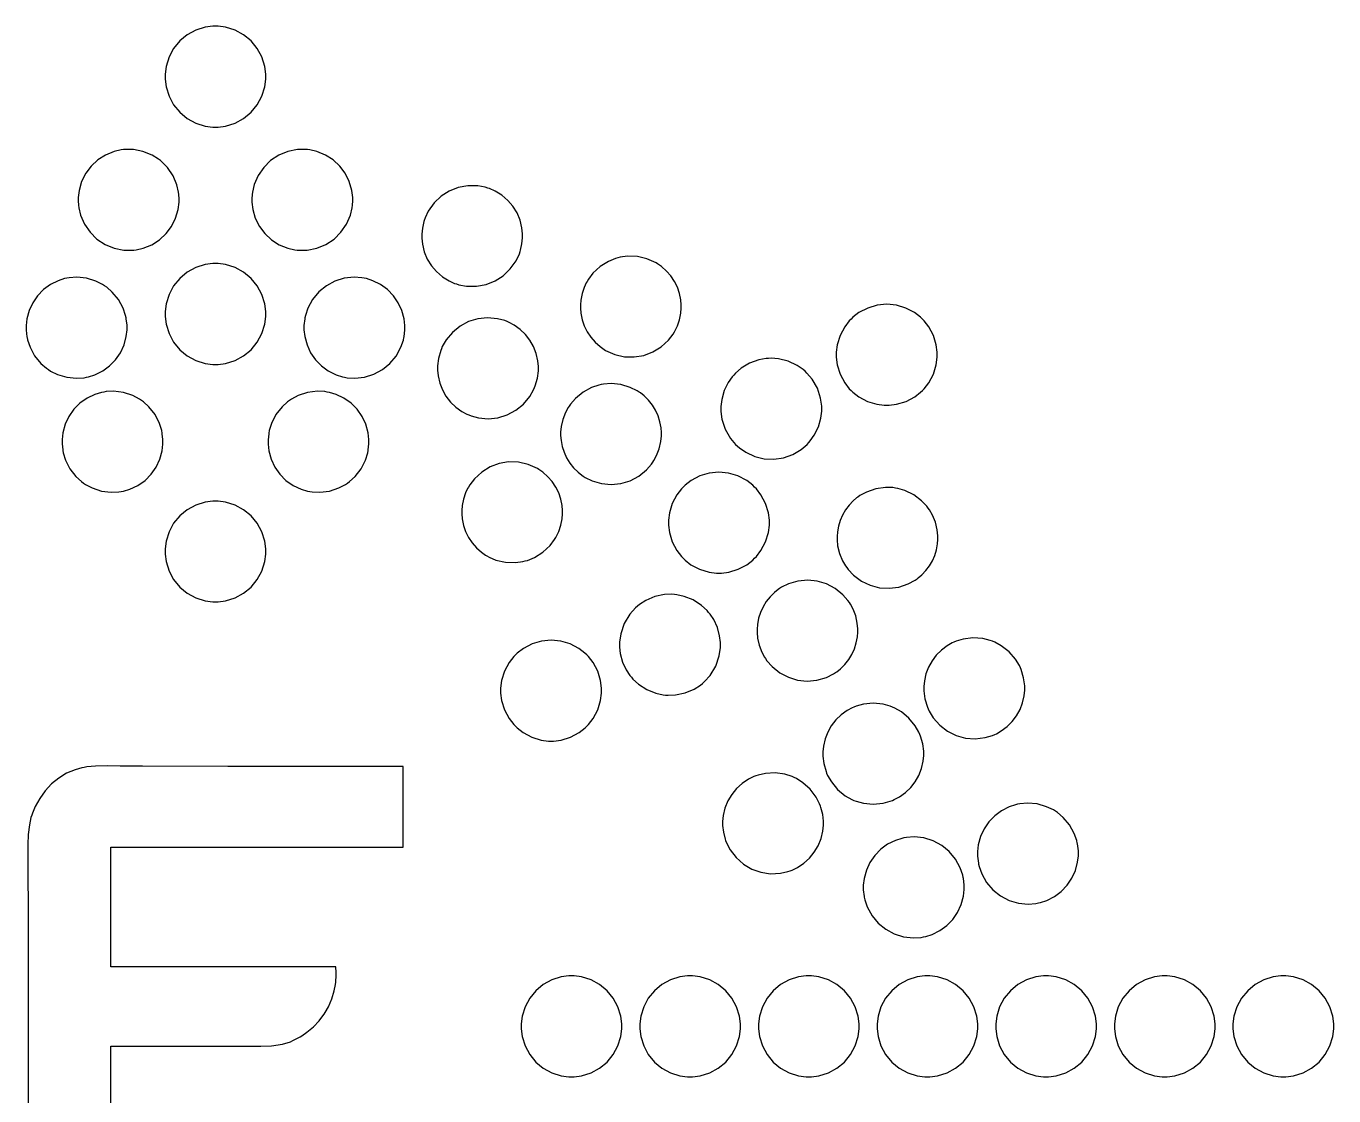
# Model space of a CAD drawing. Extents: x 0 to 139, y 0 to 53.
# Drawn here: x 24.21 to 58.28, y 24.66 to 52.52 of the extents above; entities that cross this region are included whole.
import ezdxf

# ---------------------------------------------------------------- set-up
doc = ezdxf.new("R2010")
doc.units = 0
doc.layers.get('0').update_dxf_attribs({"linetype": 'CONTINUOUS'})

msp = doc.modelspace()

# ---------------------------------------------------------------- linework, layer by layer
at = {"color": 0}
for points in [[(29.1382, 49.891), (29.2043, 49.891), (29.4028, 49.9176), (29.6493, 49.9942), (29.8724, 50.1153), (30.0669, 50.2758), (30.2275, 50.4701), (30.3488, 50.6933), (30.4254, 50.9399), (30.4521, 51.1385), (30.4521, 51.2046), (30.4521, 51.2707), (30.4254, 51.4688), (30.3488, 51.715), (30.2275, 51.9381), (30.0669, 52.1324), (29.8724, 52.2929), (29.6493, 52.4142), (29.4028, 52.4908), (29.2043, 52.5175), (29.1382, 52.5175), (29.0721, 52.5175), (28.8736, 52.4908), (28.6271, 52.4142), (28.4039, 52.2929), (28.2093, 52.1324), (28.0486, 51.9381), (27.9274, 51.715), (27.8507, 51.4688), (27.824, 51.2707), (27.824, 51.2046), (27.824, 51.1385), (27.8507, 50.9399), (27.9274, 50.6933), (28.0486, 50.4701), (28.2093, 50.2758), (28.4039, 50.1153), (28.6271, 49.9942), (28.8736, 49.9176), (29.0721, 49.891), (29.1382, 49.891)], [(27.014, 46.6871), (27.0754, 46.6936), (27.2569, 46.7361), (27.4804, 46.8265), (27.6806, 46.954), (27.8532, 47.1143), (27.9946, 47.3028), (28.1004, 47.515), (28.1668, 47.7468), (28.1899, 47.9319), (28.1899, 47.9936), (28.1899, 48.0283), (28.1844, 48.1213), (28.1835, 48.1326), (28.1767, 48.1968), (28.1312, 48.3865), (28.0318, 48.6219), (27.8879, 48.8336), (27.7529, 48.9754), (27.7028, 49.0162), (27.6525, 49.0567), (27.486, 49.1586), (27.2493, 49.2549), (26.9985, 49.3033), (26.8035, 49.3086), (26.7394, 49.3021), (26.6779, 49.2956), (26.496, 49.2531), (26.2719, 49.1625), (26.0717, 49.0349), (25.8987, 48.8746), (25.7574, 48.686), (25.6515, 48.4736), (25.585, 48.2418), (25.5619, 48.0567), (25.5619, 47.9949), (25.5619, 47.9603), (25.5687, 47.8683), (25.57, 47.8564), (25.5768, 47.7907), (25.624, 47.5964), (25.726, 47.3593), (25.8699, 47.15), (26.0499, 46.9735), (26.26, 46.834), (26.4947, 46.7367), (26.7481, 46.6861), (26.9482, 46.6803), (27.014, 46.6871)], [(30.0939, 48.1326), (30.0926, 48.1213), (30.086, 48.0256), (30.086, 47.9936), (30.086, 47.9319), (30.109, 47.7468), (30.1756, 47.515), (30.2815, 47.3028), (30.4229, 47.1143), (30.5958, 46.954), (30.7963, 46.8265), (31.02, 46.7361), (31.2019, 46.6936), (31.2633, 46.6871), (31.329, 46.6803), (31.5288, 46.6861), (31.7818, 46.7367), (32.0162, 46.834), (32.2264, 46.9735), (32.4064, 47.15), (32.5506, 47.3593), (32.6528, 47.5964), (32.7004, 47.7907), (32.7074, 47.8564), (32.7088, 47.8683), (32.7137, 47.9633), (32.7137, 47.9949), (32.7137, 48.0567), (32.6908, 48.2418), (32.6244, 48.4736), (32.5188, 48.686), (32.3776, 48.8746), (32.205, 49.035), (32.0049, 49.1625), (31.781, 49.2532), (31.599, 49.2957), (31.5376, 49.3021), (31.4719, 49.309), (31.2721, 49.3028), (31.0192, 49.2521), (30.7844, 49.1547), (30.5742, 49.0153), (30.3942, 48.8386), (30.2501, 48.6294), (30.1481, 48.3926), (30.1008, 48.1985), (30.0939, 48.1326)], [(35.4197, 45.804), (35.4826, 45.7837), (35.6796, 45.7482), (35.9378, 45.7451), (36.1875, 45.7917), (36.4222, 45.8842), (36.635, 46.0196), (36.8193, 46.1943), (36.9683, 46.4049), (37.055, 46.5853), (37.0754, 46.6481), (37.0861, 46.6811), (37.1236, 46.8494), (37.1397, 47.0032), (37.1397, 47.0546), (37.1397, 47.1071), (37.1231, 47.2647), (37.0743, 47.4656), (36.9958, 47.6538), (36.8896, 47.8267), (36.7579, 47.981), (36.6028, 48.1139), (36.4265, 48.2222), (36.2814, 48.2869), (36.2312, 48.3031), (36.1685, 48.3235), (35.9715, 48.3592), (35.7136, 48.3624), (35.4639, 48.316), (35.2293, 48.2235), (35.0167, 48.0882), (34.8324, 47.9135), (34.6835, 47.7029), (34.5969, 47.5225), (34.5767, 47.4596), (34.5658, 47.4269), (34.5281, 47.2592), (34.5119, 47.1042), (34.5119, 47.0525), (34.5119, 47), (34.5286, 46.8424), (34.5774, 46.6417), (34.6558, 46.4535), (34.7619, 46.2807), (34.8936, 46.1264), (35.0486, 45.9935), (35.2247, 45.8851), (35.3697, 45.8204), (35.4197, 45.804)], [(29.1382, 46.3361), (29.0721, 46.3361), (28.8736, 46.3094), (28.6271, 46.2326), (28.4039, 46.1114), (28.2093, 45.9507), (28.0486, 45.7561), (27.9274, 45.5328), (27.8507, 45.2861), (27.824, 45.0875), (27.824, 45.0213), (27.824, 44.9553), (27.8507, 44.7569), (27.9274, 44.5107), (28.0486, 44.2876), (28.2093, 44.0932), (28.4039, 43.9328), (28.6271, 43.8115), (28.8736, 43.735), (29.0721, 43.7082), (29.1382, 43.7082), (29.2043, 43.7082), (29.4028, 43.735), (29.6493, 43.8115), (29.8724, 43.9328), (30.0669, 44.0932), (30.2275, 44.2876), (30.3488, 44.5107), (30.4254, 44.7569), (30.4521, 44.9553), (30.4521, 45.0213), (30.4521, 45.0875), (30.4254, 45.2861), (30.3488, 45.5328), (30.2275, 45.7561), (30.0669, 45.9507), (29.8724, 46.1114), (29.6493, 46.2326), (29.4028, 46.3094), (29.2043, 46.3361), (29.1382, 46.3361)], [(39.3018, 44.0751), (39.359, 44.0421), (39.5442, 43.9663), (39.7958, 43.9096), (40.0499, 43.9032), (40.2986, 43.9451), (40.535, 44.0335), (40.7518, 44.1661), (40.9417, 44.3413), (41.0643, 44.4996), (41.0975, 44.5568), (41.1189, 44.594), (41.1731, 44.7111), (41.2279, 44.8736), (41.2614, 45.0418), (41.2726, 45.1704), (41.2726, 45.2133), (41.2726, 45.2568), (41.261, 45.3872), (41.2269, 45.5561), (41.1715, 45.7179), (41.096, 45.8707), (41.0014, 46.0125), (40.889, 46.1414), (40.76, 46.2553), (40.6531, 46.3304), (40.6156, 46.3521), (40.5594, 46.3843), (40.379, 46.4592), (40.13, 46.5172), (39.8744, 46.5253), (39.6807, 46.4992), (39.6183, 46.4822), (39.556, 46.4657), (39.3754, 46.3914), (39.1583, 46.2567), (38.9718, 46.0818), (38.8526, 45.9264), (38.8201, 45.8704), (38.7989, 45.8333), (38.7446, 45.7163), (38.6894, 45.5539), (38.6556, 45.386), (38.6442, 45.2579), (38.6442, 45.2151), (38.6442, 45.1717), (38.6558, 45.0412), (38.69, 44.8724), (38.7456, 44.7106), (38.8212, 44.5576), (38.916, 44.4157), (39.0285, 44.2867), (39.1575, 44.1725), (39.2643, 44.0969), (39.3018, 44.0751)], [(24.7897, 43.5731), (24.8433, 43.5369), (25.0183, 43.4499), (25.2631, 43.3756), (25.5176, 43.3508), (25.7126, 43.364), (25.7761, 43.3765), (25.8324, 43.3876), (25.9976, 43.4411), (26.2003, 43.5412), (26.3804, 43.6728), (26.535, 43.8319), (26.661, 44.0146), (26.7549, 44.2167), (26.8135, 44.4343), (26.8339, 44.6061), (26.8339, 44.6633), (26.8339, 44.7279), (26.8124, 44.9006), (26.8081, 44.9217), (26.7954, 44.9851), (26.7329, 45.1704), (26.6126, 45.396), (26.4503, 45.5932), (26.3031, 45.7212), (26.2494, 45.7568), (26.1957, 45.7928), (26.0207, 45.8796), (25.7761, 45.9542), (25.5215, 45.9794), (25.3265, 45.9665), (25.2632, 45.9539), (25.2068, 45.9428), (25.0417, 45.889), (24.8392, 45.7889), (24.659, 45.6572), (24.5043, 45.4982), (24.3783, 45.3157), (24.2844, 45.1135), (24.2257, 44.8956), (24.2054, 44.7233), (24.2054, 44.666), (24.2054, 44.6017), (24.2268, 44.43), (24.2311, 44.4087), (24.2438, 44.3454), (24.3063, 44.1601), (24.4265, 43.9344), (24.5888, 43.7369), (24.736, 43.6088), (24.7897, 43.5731)], [(31.4681, 44.9217), (31.4639, 44.9006), (31.4439, 44.7226), (31.4439, 44.6633), (31.4439, 44.6061), (31.4642, 44.4343), (31.5228, 44.2167), (31.6167, 44.0146), (31.7425, 43.8319), (31.8971, 43.6728), (32.0774, 43.5411), (32.2799, 43.4411), (32.4453, 43.3876), (32.5017, 43.3765), (32.5665, 43.3636), (32.7661, 43.3513), (33.0228, 43.3785), (33.2653, 43.4539), (33.4874, 43.5733), (33.6828, 43.7326), (33.8453, 43.9278), (33.9685, 44.1546), (34.0333, 44.344), (34.0461, 44.4087), (34.0501, 44.43), (34.0721, 44.6069), (34.0721, 44.666), (34.0721, 44.7233), (34.0517, 44.8956), (33.9928, 45.1135), (33.8987, 45.3157), (33.7726, 45.4982), (33.6178, 45.6572), (33.4376, 45.7889), (33.2351, 45.8892), (33.0701, 45.9428), (33.0139, 45.954), (32.949, 45.9669), (32.7493, 45.9793), (32.4925, 45.9521), (32.2499, 45.8768), (32.0276, 45.7572), (31.8319, 45.5978), (31.6693, 45.4026), (31.546, 45.176), (31.481, 44.9867), (31.4681, 44.9217)], [(46.6265, 42.6474), (46.6913, 42.6474), (46.8853, 42.6724), (47.1303, 42.7463), (47.3556, 42.8667), (47.51, 42.9858), (47.5554, 43.0314), (47.6013, 43.0772), (47.7207, 43.2322), (47.8417, 43.4576), (47.9161, 43.7024), (47.9414, 43.8964), (47.9414, 43.961), (47.9414, 44.0256), (47.9161, 44.2193), (47.8417, 44.464), (47.7207, 44.6896), (47.6013, 44.8447), (47.5554, 44.8904), (47.5087, 44.9372), (47.3497, 45.0583), (47.1213, 45.1783), (46.8778, 45.2503), (46.6265, 45.2742), (46.3754, 45.2503), (46.1317, 45.1783), (45.9031, 45.0583), (45.7438, 44.9372), (45.6971, 44.8904), (45.6514, 44.8447), (45.5321, 44.6896), (45.4113, 44.464), (45.3369, 44.2193), (45.3117, 44.0256), (45.3117, 43.961), (45.3117, 43.8964), (45.3369, 43.7024), (45.4113, 43.4576), (45.5321, 43.2322), (45.6514, 43.0772), (45.6971, 43.0314), (45.7428, 42.9858), (45.8978, 42.8667), (46.1233, 42.7463), (46.3682, 42.6724), (46.5619, 42.6474), (46.6265, 42.6474)], [(35.0229, 44.1115), (35.0062, 44.0715), (34.9474, 43.8656), (34.9221, 43.6735), (34.9221, 43.6094), (34.9221, 43.5603), (34.9368, 43.4126), (34.9797, 43.2238), (35.0492, 43.0451), (35.1433, 42.8794), (35.2608, 42.7292), (35.3997, 42.5968), (35.5585, 42.4849), (35.6896, 42.4149), (35.7353, 42.396), (35.7961, 42.3707), (35.989, 42.3194), (36.2457, 42.296), (36.4981, 42.3226), (36.7392, 42.3967), (36.9619, 42.5151), (37.1594, 42.6751), (37.3246, 42.8737), (37.4251, 43.0469), (37.4504, 43.1079), (37.4669, 43.1481), (37.525, 43.3542), (37.55, 43.5456), (37.55, 43.6094), (37.55, 43.6586), (37.5353, 43.8061), (37.4926, 43.995), (37.4235, 44.1736), (37.3296, 44.3394), (37.2126, 44.4899), (37.0743, 44.6224), (36.9161, 44.7344), (36.7854, 44.8046), (36.7401, 44.8235), (36.6789, 44.8488), (36.4853, 44.8999), (36.2281, 44.9233), (35.9754, 44.8965), (35.7342, 44.8226), (35.5114, 44.7042), (35.314, 44.5443), (35.1489, 44.3458), (35.0482, 44.1726), (35.0229, 44.1115)], [(44.5946, 41.6757), (44.6349, 41.7203), (44.7393, 41.869), (44.8453, 42.0835), (44.9104, 42.3139), (44.9328, 42.4946), (44.9328, 42.5549), (44.9328, 42.6235), (44.9038, 42.829), (44.8192, 43.0887), (44.6826, 43.3254), (44.5488, 43.4846), (44.4976, 43.5303), (44.4499, 43.5736), (44.2893, 43.6849), (44.0579, 43.7939), (43.8096, 43.8551), (43.6147, 43.87), (43.5503, 43.8665), (43.4857, 43.8631), (43.2935, 43.8275), (43.0531, 43.7406), (42.8346, 43.6083), (42.6867, 43.4814), (42.6436, 43.4333), (42.6032, 43.3889), (42.4986, 43.2403), (42.3922, 43.026), (42.3268, 42.7956), (42.3046, 42.6151), (42.3046, 42.5549), (42.3046, 42.4863), (42.3336, 42.2806), (42.4183, 42.0206), (42.5547, 41.7835), (42.6881, 41.624), (42.739, 41.5781), (42.7881, 41.5337), (42.9533, 41.4208), (43.1879, 41.3129), (43.4349, 41.2536), (43.6869, 41.2426), (43.9365, 41.2797), (44.1761, 41.3646), (44.3979, 41.4967), (44.5504, 41.6265), (44.5946, 41.6757)], [(27.2076, 42.7711), (27.1546, 42.8079), (26.9813, 42.8982), (26.7383, 42.9781), (26.4847, 43.0089), (26.2901, 43.0006), (26.2268, 42.9893), (26.1689, 42.9792), (25.9988, 42.9279), (25.7907, 42.8299), (25.6057, 42.6993), (25.4469, 42.5401), (25.3178, 42.3562), (25.2215, 42.1515), (25.1614, 41.9303), (25.1407, 41.7546), (25.1407, 41.696), (25.1407, 41.6389), (25.1568, 41.4864), (25.1597, 41.4678), (25.1711, 41.404), (25.2299, 41.2172), (25.3453, 40.989), (25.5031, 40.7882), (25.6475, 40.6567), (25.7004, 40.6199), (25.7535, 40.5826), (25.9268, 40.4917), (26.17, 40.4117), (26.4239, 40.3812), (26.619, 40.3903), (26.6826, 40.4017), (26.7403, 40.4118), (26.9099, 40.4626), (27.1175, 40.5604), (27.3024, 40.6907), (27.461, 40.8497), (27.5901, 41.0335), (27.6865, 41.2381), (27.7467, 41.4594), (27.7675, 41.635), (27.7675, 41.6935), (27.7675, 41.751), (27.7519, 41.904), (27.7488, 41.9232), (27.7375, 41.9868), (27.679, 42.1732), (27.5635, 42.4012), (27.4051, 42.6022), (27.2606, 42.734), (27.2076, 42.7711)], [(32.0506, 42.9893), (31.9871, 43.0006), (31.7922, 43.0089), (31.5382, 42.9781), (31.2947, 42.8982), (31.1212, 42.8081), (31.0682, 42.7711), (31.0154, 42.7339), (30.8715, 42.6022), (30.7137, 42.4012), (30.5982, 42.1732), (30.5399, 41.9868), (30.5288, 41.9232), (30.5253, 41.904), (30.5086, 41.7463), (30.5086, 41.6935), (30.5086, 41.635), (30.5294, 41.4594), (30.5899, 41.2381), (30.6865, 41.0335), (30.8158, 40.8497), (30.9747, 40.6907), (31.1597, 40.5604), (31.3674, 40.4626), (31.5368, 40.4118), (31.5944, 40.4017), (31.6581, 40.3903), (31.8532, 40.3812), (32.1072, 40.4117), (32.3504, 40.4917), (32.5239, 40.5826), (32.5769, 40.6199), (32.6297, 40.6568), (32.7736, 40.7882), (32.9315, 40.989), (33.0471, 41.2172), (33.1056, 41.404), (33.1167, 41.4678), (33.12, 41.4864), (33.1364, 41.6436), (33.1364, 41.6961), (33.1364, 41.7547), (33.1156, 41.9303), (33.0553, 42.1517), (32.9589, 42.3562), (32.8297, 42.5401), (32.671, 42.6993), (32.486, 42.8299), (32.2781, 42.9279), (32.1083, 42.9792), (32.0506, 42.9893)], [(38.7143, 40.8029), (38.7693, 40.7661), (38.9492, 40.6781), (39.1967, 40.6047), (39.4496, 40.5817), (39.7004, 40.6069), (39.9419, 40.6796), (40.1667, 40.7976), (40.3672, 40.9599), (40.4996, 41.1097), (40.5364, 41.1647), (40.5632, 41.2051), (40.6322, 41.3342), (40.7018, 41.5136), (40.744, 41.7011), (40.7585, 41.8457), (40.7585, 41.8939), (40.7585, 41.9347), (40.7483, 42.0574), (40.7186, 42.2163), (40.67, 42.3693), (40.6035, 42.5146), (40.5199, 42.6508), (40.4199, 42.7761), (40.3043, 42.8892), (40.2081, 42.9654), (40.174, 42.9881), (40.1203, 43.0239), (39.9454, 43.1106), (39.7008, 43.185), (39.4465, 43.2103), (39.2515, 43.1972), (39.1883, 43.1844), (39.1247, 43.1718), (38.939, 43.109), (38.7135, 42.9881), (38.5161, 42.8254), (38.3874, 42.6781), (38.3514, 42.6243), (38.3244, 42.5843), (38.256, 42.4564), (38.1867, 42.2769), (38.1444, 42.089), (38.1303, 41.9436), (38.1303, 41.8951), (38.1303, 41.8544), (38.1403, 41.7324), (38.1699, 41.5739), (38.2185, 41.4214), (38.2849, 41.2762), (38.3686, 41.1404), (38.4685, 41.0151), (38.584, 40.9021), (38.6803, 40.8257), (38.7143, 40.8029)], [(35.7296, 40.5158), (35.7081, 40.4785), (35.6532, 40.3611), (35.5979, 40.1988), (35.5644, 40.0313), (35.5531, 39.9033), (35.5531, 39.8606), (35.5531, 39.8171), (35.5647, 39.6865), (35.5988, 39.5174), (35.6542, 39.3556), (35.7297, 39.2026), (35.8243, 39.0608), (35.9367, 38.9319), (36.0657, 38.8182), (36.1726, 38.7429), (36.2103, 38.7212), (36.2661, 38.6889), (36.4464, 38.6139), (36.6954, 38.5556), (36.9511, 38.5474), (37.145, 38.5736), (37.2074, 38.5904), (37.2697, 38.6069), (37.4503, 38.6813), (37.6676, 38.8163), (37.8542, 38.9914), (37.9728, 39.1468), (38.0049, 39.2029), (38.0264, 39.24), (38.0813, 39.3571), (38.1364, 39.5193), (38.1697, 39.6871), (38.181, 39.8154), (38.181, 39.8581), (38.181, 39.9015), (38.1693, 40.0318), (38.1353, 40.2006), (38.0801, 40.3622), (38.0047, 40.5149), (37.9104, 40.6567), (37.7982, 40.7854), (37.6694, 40.8993), (37.5626, 40.9744), (37.5251, 40.9963), (37.4678, 41.0293), (37.2822, 41.1051), (37.0301, 41.1619), (36.776, 41.1686), (36.5272, 41.1268), (36.291, 41.0388), (36.0744, 40.9064), (35.8849, 40.7314), (35.7625, 40.5731), (35.7296, 40.5158)], [(41.3263, 38.66), (41.3718, 38.6142), (41.5262, 38.4947), (41.7517, 38.3736), (41.9964, 38.2993), (42.1903, 38.2739), (42.2549, 38.2739), (42.3194, 38.2739), (42.5132, 38.2993), (42.7579, 38.3736), (42.9836, 38.4947), (43.1389, 38.6142), (43.1846, 38.66), (43.2301, 38.7056), (43.3489, 38.8601), (43.469, 39.0853), (43.5429, 39.3297), (43.5681, 39.5231), (43.5681, 39.5875), (43.5681, 39.6522), (43.5429, 39.8464), (43.469, 40.0911), (43.3489, 40.3164), (43.2301, 40.4714), (43.1846, 40.5171), (43.1378, 40.5639), (42.9785, 40.6854), (42.7499, 40.8057), (42.506, 40.8778), (42.2547, 40.9018), (42.0036, 40.8778), (41.7601, 40.8057), (41.5318, 40.6854), (41.3728, 40.5639), (41.3263, 40.5171), (41.2806, 40.4714), (41.1611, 40.3164), (41.0406, 40.0911), (40.9667, 39.8464), (40.9415, 39.6522), (40.9415, 39.5875), (40.9415, 39.5231), (40.9667, 39.3297), (41.0406, 39.0853), (41.1611, 38.8601), (41.2804, 38.7054), (41.3263, 38.66)], [(46.8514, 40.4903), (46.7876, 40.5001), (46.5926, 40.5053), (46.3396, 40.4704), (46.0982, 40.3867), (45.9265, 40.2931), (45.8743, 40.255), (45.8426, 40.2321), (45.7532, 40.1557), (45.6458, 40.0437), (45.5531, 39.9207), (45.4754, 39.7879), (45.4139, 39.6471), (45.3689, 39.4997), (45.3414, 39.3474), (45.3321, 39.2304), (45.3321, 39.1914), (45.3321, 39.1399), (45.3483, 38.9853), (45.3963, 38.7861), (45.475, 38.5965), (45.5531, 38.4614), (45.5835, 38.4194), (45.6222, 38.3661), (45.7604, 38.2214), (45.9671, 38.0672), (46.1961, 37.9581), (46.4401, 37.895), (46.6917, 37.8794), (46.9435, 37.9124), (47.1881, 37.995), (47.3643, 38.0897), (47.4179, 38.1285), (47.4496, 38.1515), (47.5389, 38.2282), (47.6463, 38.3403), (47.739, 38.4635), (47.8167, 38.5962), (47.8785, 38.7372), (47.9233, 38.8847), (47.9508, 39.0372), (47.9603, 39.1543), (47.9603, 39.1933), (47.9603, 39.2449), (47.944, 39.3996), (47.8961, 39.5985), (47.8178, 39.7875), (47.74, 39.9222), (47.7099, 39.964), (47.6717, 40.0164), (47.5369, 40.1585), (47.3329, 40.3132), (47.1026, 40.425), (46.9151, 40.4801), (46.8514, 40.4903)], [(29.1382, 40.1508), (29.0721, 40.1508), (28.8736, 40.1243), (28.6271, 40.0478), (28.4039, 39.9268), (28.2093, 39.7664), (28.0486, 39.5722), (27.9274, 39.3492), (27.8507, 39.1026), (27.824, 38.9042), (27.824, 38.8379), (27.824, 38.7719), (27.8507, 38.5736), (27.9274, 38.3274), (28.0486, 38.1043), (28.2093, 37.91), (28.4039, 37.7494), (28.6271, 37.6283), (28.8736, 37.5518), (29.0721, 37.525), (29.1382, 37.525), (29.2043, 37.525), (29.4028, 37.5518), (29.6493, 37.6283), (29.8724, 37.7494), (30.0669, 37.91), (30.2275, 38.1043), (30.3488, 38.3274), (30.4254, 38.5736), (30.4521, 38.7719), (30.4521, 38.8379), (30.4521, 38.9042), (30.4254, 39.1026), (30.3488, 39.3492), (30.2275, 39.5722), (30.0669, 39.7664), (29.8724, 39.9268), (29.6493, 40.0478), (29.4028, 40.1243), (29.2043, 40.1508), (29.1382, 40.1508)], [(43.8317, 37.8701), (43.7978, 37.8475), (43.7019, 37.7713), (43.5867, 37.6585), (43.4868, 37.5333), (43.4031, 37.3974), (43.3364, 37.2521), (43.2878, 37.0992), (43.2579, 36.9403), (43.2478, 36.8175), (43.2478, 36.7767), (43.2478, 36.7285), (43.2621, 36.5836), (43.304, 36.3958), (43.3732, 36.2164), (43.4418, 36.0882), (43.4686, 36.0481), (43.5054, 35.9931), (43.6382, 35.8431), (43.839, 35.6807), (44.064, 35.5624), (44.3056, 35.4897), (44.5565, 35.4642), (44.8094, 35.4872), (45.0569, 35.5603), (45.2368, 35.6483), (45.2919, 35.685), (45.3257, 35.7078), (45.4215, 35.7843), (45.5365, 35.8975), (45.6363, 36.0228), (45.7197, 36.1589), (45.7861, 36.3042), (45.8346, 36.4569), (45.8643, 36.6158), (45.8744, 36.7383), (45.8744, 36.7792), (45.8744, 36.8274), (45.8604, 36.9719), (45.8185, 37.1592), (45.7494, 37.3385), (45.6806, 37.4671), (45.6536, 37.5072), (45.6169, 37.5622), (45.4844, 37.7124), (45.2839, 37.8749), (45.0593, 37.9931), (44.8178, 38.0657), (44.5669, 38.0911), (44.3142, 38.0681), (44.0665, 37.9949), (43.8867, 37.9068), (43.8317, 37.8701)], [(40.8656, 35.1), (40.9299, 35.0943), (41.1247, 35.1022), (41.3753, 35.1546), (41.6104, 35.2553), (41.7749, 35.3607), (41.8242, 35.4024), (41.8789, 35.4483), (42.0231, 35.6101), (42.1706, 35.8529), (42.2622, 36.1222), (42.2937, 36.3374), (42.2937, 36.4092), (42.2937, 36.4663), (42.2736, 36.6379), (42.2144, 36.8582), (42.1181, 37.0649), (42.0233, 37.2089), (41.9865, 37.2525), (41.945, 37.3021), (41.8008, 37.4346), (41.5865, 37.5747), (41.3492, 37.6699), (41.1587, 37.7117), (41.0946, 37.7171), (41.0303, 37.7228), (40.8349, 37.7147), (40.5842, 37.6625), (40.3489, 37.5621), (40.1844, 37.4574), (40.1351, 37.416), (40.0803, 37.3696), (39.9358, 37.2071), (39.7883, 36.9637), (39.6969, 36.6947), (39.6656, 36.4796), (39.6656, 36.4078), (39.6656, 36.3507), (39.6858, 36.1793), (39.7454, 35.9593), (39.8421, 35.7525), (39.9369, 35.6079), (39.9738, 35.5639), (40.0151, 35.5144), (40.159, 35.3824), (40.3728, 35.2428), (40.6099, 35.1476), (40.8011, 35.1057), (40.8656, 35.1)], [(37.8824, 33.9018), (37.9469, 33.9018), (38.141, 33.9272), (38.3857, 34.0015), (38.611, 34.1224), (38.7657, 34.2415), (38.8112, 34.2872), (38.8569, 34.3329), (38.9764, 34.4881), (39.0969, 34.7136), (39.1708, 34.9583), (39.196, 35.1522), (39.196, 35.2168), (39.196, 35.2815), (39.1708, 35.4753), (39.0969, 35.72), (38.9764, 35.9453), (38.8569, 36.1), (38.8112, 36.1457), (38.7646, 36.1925), (38.6056, 36.3138), (38.3771, 36.4339), (38.1336, 36.506), (37.8826, 36.53), (37.6315, 36.506), (37.3881, 36.4339), (37.1597, 36.3138), (37.0007, 36.1925), (36.9542, 36.1457), (36.9083, 36.1), (36.7888, 35.9453), (36.6676, 35.72), (36.5932, 35.4753), (36.5678, 35.2815), (36.5678, 35.2168), (36.5678, 35.1522), (36.5932, 34.9583), (36.6676, 34.7136), (36.7888, 34.4881), (36.9083, 34.3331), (36.9542, 34.2872), (36.9997, 34.2415), (37.1544, 34.1224), (37.38, 34.0015), (37.6246, 33.9272), (37.8179, 33.9018), (37.8824, 33.9018)], [(47.5943, 35.2736), (47.5943, 35.2054), (47.6228, 35.0008), (47.6894, 34.7822), (47.7086, 34.7401), (47.7354, 34.6799), (47.8406, 34.5093), (48.0108, 34.3151), (48.2124, 34.1604), (48.4381, 34.0479), (48.681, 33.9801), (48.9342, 33.9603), (49.1904, 33.9906), (49.3825, 34.0471), (49.4429, 34.0742), (49.4867, 34.0938), (49.6124, 34.1653), (49.7644, 34.2783), (49.8976, 34.4106), (50.0101, 34.5596), (50.1006, 34.7231), (50.1671, 34.8985), (50.2081, 35.0831), (50.2222, 35.2268), (50.2222, 35.2747), (50.2222, 35.3429), (50.1939, 35.5474), (50.1281, 35.7665), (50.1093, 35.8087), (50.0828, 35.8678), (49.9804, 36.0344), (49.8129, 36.2278), (49.611, 36.3846), (49.439, 36.4775), (49.3788, 36.5004), (49.3186, 36.5237), (49.1289, 36.5701), (48.874, 36.5887), (48.6206, 36.5571), (48.4335, 36.5013), (48.3746, 36.4749), (48.3307, 36.4554), (48.2047, 36.3839), (48.0524, 36.2711), (47.919, 36.1389), (47.8063, 35.9897), (47.716, 35.8261), (47.6494, 35.6507), (47.6083, 35.4656), (47.5943, 35.3215), (47.5943, 35.2736)], [(46.779, 34.7849), (46.7193, 34.8094), (46.5303, 34.8599), (46.2756, 34.8849), (46.0211, 34.8599), (45.8331, 34.8094), (45.7736, 34.7849), (45.7281, 34.766), (45.5972, 34.696), (45.439, 34.584), (45.3004, 34.4515), (45.1831, 34.3011), (45.0889, 34.1351), (45.0196, 33.9563), (44.9767, 33.7668), (44.9621, 33.6189), (44.9621, 33.5694), (44.9621, 33.5057), (44.9867, 33.3143), (45.0449, 33.1081), (45.0615, 33.0681), (45.0862, 33.0083), (45.1839, 32.8387), (45.3462, 32.6408), (45.5442, 32.4789), (45.7137, 32.3818), (45.7736, 32.3574), (45.8329, 32.3325), (46.0211, 32.2815), (46.2756, 32.2564), (46.5303, 32.2815), (46.7193, 32.3326), (46.779, 32.3574), (46.8244, 32.376), (46.9551, 32.4458), (47.1132, 32.5575), (47.2518, 32.6897), (47.369, 32.84), (47.4632, 33.0058), (47.5326, 33.1847), (47.5756, 33.374), (47.5903, 33.5221), (47.5903, 33.5714), (47.5903, 33.6353), (47.565, 33.8267), (47.5069, 34.0328), (47.4904, 34.0728), (47.4657, 34.1325), (47.3681, 34.3021), (47.2057, 34.5001), (47.0079, 34.6625), (46.8386, 34.7601), (46.779, 34.7849)], [(42.3501, 31.7589), (42.3501, 31.7021), (42.3696, 31.5314), (42.416, 31.3456), (42.4293, 31.3092), (42.4519, 31.2471), (42.5449, 31.0701), (42.7013, 30.8651), (42.8917, 30.6969), (43.1093, 30.5692), (43.3472, 30.4849), (43.5985, 30.4471), (43.8565, 30.4592), (44.0521, 30.5018), (44.1142, 30.5243), (44.1619, 30.5418), (44.2997, 30.6089), (44.4672, 30.7194), (44.6147, 30.8529), (44.74, 31.0062), (44.8411, 31.1765), (44.916, 31.3608), (44.9624, 31.5558), (44.9783, 31.7082), (44.9783, 31.7589), (44.9783, 31.8157), (44.9582, 31.9864), (44.9119, 32.1717), (44.8989, 32.2081), (44.8768, 32.2688), (44.7867, 32.4422), (44.6331, 32.6469), (44.4424, 32.8175), (44.2775, 32.9221), (44.2192, 32.9493), (44.1607, 32.9767), (43.9747, 33.0356), (43.7219, 33.0719), (43.4668, 33.0582), (43.2762, 33.016), (43.2156, 32.994), (43.1676, 32.9767), (43.0296, 32.9093), (42.8617, 32.7988), (42.714, 32.6653), (42.5885, 32.5119), (42.4874, 32.3417), (42.4125, 32.1574), (42.3661, 31.9621), (42.3501, 31.8097), (42.3501, 31.7589)], [(48.9925, 30.9729), (48.9925, 30.9042), (49.0168, 30.7207), (49.0215, 30.6979), (49.0351, 30.6335), (49.1024, 30.4451), (49.2283, 30.2203), (49.3932, 30.0272), (49.5907, 29.8703), (49.8143, 29.7536), (50.0576, 29.6813), (50.3146, 29.6574), (50.5139, 29.6724), (50.5786, 29.6861), (50.6342, 29.6979), (50.7968, 29.7528), (50.9963, 29.8542), (51.1738, 29.9864), (51.3261, 30.1454), (51.45, 30.3272), (51.5425, 30.5279), (51.6003, 30.7435), (51.6203, 30.9132), (51.6203, 30.9697), (51.6203, 31.0385), (51.5957, 31.2222), (51.5907, 31.2446), (51.5774, 31.3079), (51.5125, 31.4924), (51.3894, 31.7163), (51.225, 31.9117), (51.0768, 32.0382), (51.0229, 32.0735), (50.9686, 32.1086), (50.7922, 32.1928), (50.5467, 32.2639), (50.2919, 32.2854), (50.0972, 32.27), (50.034, 32.2565), (49.9785, 32.2449), (49.8157, 32.1899), (49.6164, 32.0885), (49.439, 31.9564), (49.2867, 31.7975), (49.1626, 31.6158), (49.0703, 31.4151), (49.0125, 31.1996), (48.9925, 31.0296), (48.9925, 30.9729)], [(46.0167, 30.0925), (46.0167, 30.0281), (46.0388, 29.8558), (46.0428, 29.8347), (46.0557, 29.7699), (46.1206, 29.5806), (46.2436, 29.3536), (46.406, 29.1585), (46.6014, 28.9989), (46.8235, 28.8793), (47.066, 28.8039), (47.3226, 28.7765), (47.5225, 28.789), (47.5874, 28.8018), (47.6438, 28.8132), (47.809, 28.8669), (48.0115, 28.9672), (48.1917, 29.0989), (48.3464, 29.2579), (48.4722, 29.4404), (48.5661, 29.6425), (48.6247, 29.8604), (48.6451, 30.0325), (48.6451, 30.0899), (48.6451, 30.1542), (48.624, 30.3258), (48.6196, 30.3471), (48.6068, 30.4119), (48.5421, 30.6011), (48.4189, 30.8278), (48.2564, 31.0229), (48.061, 31.1824), (47.8387, 31.3019), (47.5961, 31.3774), (47.3393, 31.4046), (47.1396, 31.3921), (47.0747, 31.3793), (47.0185, 31.3682), (46.8535, 31.3147), (46.6511, 31.2147), (46.471, 31.0833), (46.3161, 30.9242), (46.19, 30.7417), (46.0958, 30.5394), (46.0369, 30.3218), (46.0167, 30.1499), (46.0167, 30.0925)], [(39.7263, 26.4725), (39.7263, 26.5388), (39.6994, 26.7369), (39.6228, 26.9833), (39.5015, 27.2064), (39.341, 27.401), (39.1465, 27.5615), (38.9235, 27.6828), (38.6771, 27.7594), (38.4789, 27.7863), (38.4129, 27.7863), (38.3468, 27.7863), (38.1486, 27.7594), (37.9022, 27.6828), (37.679, 27.5615), (37.4846, 27.401), (37.3242, 27.2064), (37.2029, 26.9833), (37.1263, 26.7369), (37.0996, 26.5388), (37.0996, 26.4725), (37.0996, 26.4064), (37.1263, 26.2081), (37.2029, 25.9615), (37.3242, 25.7383), (37.4846, 25.5436), (37.679, 25.3831), (37.9022, 25.2618), (38.1486, 25.185), (38.3468, 25.1583), (38.4129, 25.1583), (38.4789, 25.1583), (38.6771, 25.185), (38.9235, 25.2618), (39.1465, 25.3831), (39.341, 25.5436), (39.5015, 25.7383), (39.6228, 25.9615), (39.6994, 26.2081), (39.7263, 26.4064), (39.7263, 26.4725)], [(42.8185, 26.4725), (42.8185, 26.5388), (42.7917, 26.7369), (42.715, 26.9833), (42.5936, 27.2064), (42.4331, 27.401), (42.2383, 27.5615), (42.015, 27.6828), (41.7683, 27.7594), (41.5697, 27.7863), (41.5036, 27.7863), (41.4375, 27.7863), (41.2394, 27.7594), (40.9932, 27.6828), (40.7701, 27.5615), (40.5758, 27.401), (40.4153, 27.2064), (40.294, 26.9833), (40.2172, 26.7369), (40.1906, 26.5388), (40.1906, 26.4725), (40.1906, 26.4064), (40.2172, 26.2081), (40.294, 25.9615), (40.4153, 25.7383), (40.5758, 25.5436), (40.7701, 25.3831), (40.9932, 25.2618), (41.2394, 25.185), (41.4375, 25.1583), (41.5036, 25.1583), (41.5697, 25.1583), (41.7683, 25.185), (42.015, 25.2618), (42.2383, 25.3831), (42.4331, 25.5436), (42.5936, 25.7383), (42.715, 25.9615), (42.7917, 26.2081), (42.8185, 26.4064), (42.8185, 26.4725)], [(44.5962, 27.7863), (44.5301, 27.7863), (44.3319, 27.7594), (44.0856, 27.6828), (43.8625, 27.5615), (43.6679, 27.401), (43.5074, 27.2064), (43.3861, 26.9833), (43.3093, 26.7369), (43.2826, 26.5388), (43.2826, 26.4725), (43.2826, 26.4064), (43.3093, 26.2081), (43.3861, 25.9615), (43.5074, 25.7383), (43.6679, 25.5436), (43.8625, 25.3831), (44.0856, 25.2618), (44.3319, 25.185), (44.5301, 25.1583), (44.5962, 25.1583), (44.6624, 25.1583), (44.8608, 25.185), (45.1076, 25.2618), (45.3308, 25.3831), (45.5254, 25.5436), (45.686, 25.7383), (45.8074, 25.9615), (45.884, 26.2081), (45.9107, 26.4064), (45.9107, 26.4725), (45.9107, 26.5388), (45.884, 26.7369), (45.8074, 26.9833), (45.686, 27.2064), (45.5254, 27.401), (45.3308, 27.5615), (45.1076, 27.6828), (44.8608, 27.7594), (44.6624, 27.7863), (44.5962, 27.7863)], [(47.6869, 27.7863), (47.6208, 27.7863), (47.4226, 27.7594), (47.1764, 27.6828), (46.9533, 27.5615), (46.7589, 27.401), (46.5985, 27.2064), (46.4772, 26.9833), (46.4006, 26.7369), (46.3739, 26.5388), (46.3739, 26.4725), (46.3739, 26.4064), (46.4006, 26.2081), (46.4772, 25.9615), (46.5985, 25.7383), (46.7589, 25.5436), (46.9533, 25.3831), (47.1764, 25.2618), (47.4226, 25.185), (47.6208, 25.1583), (47.6869, 25.1583), (47.7531, 25.1583), (47.9517, 25.185), (48.1983, 25.2618), (48.4217, 25.3831), (48.6164, 25.5436), (48.7769, 25.7383), (48.8983, 25.9615), (48.975, 26.2081), (49.0018, 26.4064), (49.0018, 26.4725), (49.0018, 26.5388), (48.975, 26.7369), (48.8983, 26.9833), (48.7769, 27.2064), (48.6164, 27.401), (48.4217, 27.5615), (48.1983, 27.6828), (47.9517, 27.7594), (47.7531, 27.7863), (47.6869, 27.7863)], [(50.7792, 27.7863), (50.7131, 27.7863), (50.515, 27.7594), (50.2688, 27.6828), (50.0457, 27.5615), (49.8511, 27.401), (49.6904, 27.2064), (49.569, 26.9833), (49.4924, 26.7369), (49.4656, 26.5388), (49.4656, 26.4725), (49.4656, 26.4064), (49.4924, 26.2081), (49.569, 25.9615), (49.6904, 25.7383), (49.8511, 25.5436), (50.0457, 25.3831), (50.2688, 25.2618), (50.515, 25.185), (50.7131, 25.1583), (50.7792, 25.1583), (50.8453, 25.1583), (51.0435, 25.185), (51.2899, 25.2618), (51.5129, 25.3831), (51.7074, 25.5436), (51.8678, 25.7383), (51.989, 25.9615), (52.0657, 26.2081), (52.0925, 26.4064), (52.0925, 26.4725), (52.0925, 26.5388), (52.0657, 26.7369), (51.989, 26.9833), (51.8678, 27.2064), (51.7074, 27.401), (51.5129, 27.5615), (51.2899, 27.6828), (51.0435, 27.7594), (50.8453, 27.7863), (50.7792, 27.7863)], [(53.8701, 27.7863), (53.804, 27.7863), (53.6058, 27.7594), (53.3594, 27.6828), (53.1364, 27.5615), (52.9419, 27.401), (52.7815, 27.2064), (52.6603, 26.9833), (52.5836, 26.7369), (52.5569, 26.5388), (52.5569, 26.4725), (52.5569, 26.4064), (52.5836, 26.2081), (52.6603, 25.9615), (52.7815, 25.7383), (52.9419, 25.5436), (53.1364, 25.3831), (53.3594, 25.2618), (53.6058, 25.185), (53.804, 25.1583), (53.8701, 25.1583), (53.9364, 25.1583), (54.1349, 25.185), (54.3817, 25.2618), (54.605, 25.3831), (54.7996, 25.5436), (54.9603, 25.7383), (55.0817, 25.9615), (55.1583, 26.2081), (55.185, 26.4064), (55.185, 26.4725), (55.185, 26.5388), (55.1583, 26.7369), (55.0817, 26.9833), (54.9603, 27.2064), (54.7996, 27.401), (54.605, 27.5615), (54.3817, 27.6828), (54.1349, 27.7594), (53.9364, 27.7863), (53.8701, 27.7863)], [(56.9625, 27.7863), (56.8962, 27.7863), (56.6976, 27.7594), (56.451, 27.6828), (56.2276, 27.5615), (56.0331, 27.401), (55.8724, 27.2064), (55.751, 26.9833), (55.6743, 26.7369), (55.6476, 26.5388), (55.6476, 26.4725), (55.6476, 26.4064), (55.6743, 26.2081), (55.751, 25.9615), (55.8724, 25.7383), (56.0331, 25.5436), (56.2276, 25.3831), (56.451, 25.2618), (56.6976, 25.185), (56.8962, 25.1583), (56.9625, 25.1583), (57.0286, 25.1583), (57.2272, 25.185), (57.4737, 25.2618), (57.6968, 25.3831), (57.8911, 25.5436), (58.0515, 25.7383), (58.1725, 25.9615), (58.249, 26.2081), (58.2758, 26.4064), (58.2758, 26.4725), (58.2758, 26.5388), (58.249, 26.7369), (58.1725, 26.9833), (58.0515, 27.2064), (57.8911, 27.401), (57.6968, 27.5615), (57.4737, 27.6828), (57.2272, 27.7594), (57.0286, 27.7863), (56.9625, 27.7863)]]:
    msp.add_lwpolyline(points, close=True, dxfattribs=at)
msp.add_lwpolyline([(26.4083, 19.6746), (26.4083, 25.9586), (26.4238, 25.9586), (26.5779, 25.9583), (26.5933, 25.9583), (26.6335, 25.9583), (27.0347, 25.9576), (27.0749, 25.9575), (27.1306, 25.9574), (27.6878, 25.9565), (27.7435, 25.9564), (27.8056, 25.9562), (28.4276, 25.9551), (28.4899, 25.9551), (28.5407, 25.955), (29.0492, 25.9574), (29.1, 25.9567), (29.1533, 25.9558), (29.6903, 25.9586), (29.7438, 25.9576), (29.7671, 25.9574), (30.005, 25.9581), (30.0285, 25.9576), (30.1007, 25.9567), (30.3175, 25.955), (30.6019, 25.9671), (30.8811, 26.0104), (31.0892, 26.0722), (31.1547, 26.1014), (31.1707, 26.1085), (31.3254, 26.1878), (31.3404, 26.1965), (31.3874, 26.224), (31.5218, 26.3172), (31.6882, 26.4576), (31.8376, 26.6161), (31.9382, 26.7453), (31.9682, 26.7906), (31.9987, 26.8369), (32.0796, 26.9831), (32.1676, 27.1871), (32.2314, 27.4), (32.2633, 27.564), (32.2696, 27.6192), (32.2717, 27.6372), (32.2819, 27.7869), (32.2819, 27.8368), (32.2819, 27.8842), (32.2737, 28.0101), (32.2721, 28.0257), (26.4083, 28.0257), (26.4083, 28.6828), (26.4083, 28.6828), (26.4083, 31.1422), (34.0243, 31.1422), (34.0243, 33.2406), (30.299, 33.2406), (29.464, 33.2406), (27.2375, 33.2485), (26.959, 33.2479), (26.8825, 33.2478), (26.6528, 33.2511), (26.329, 33.2542), (26.0093, 33.2458), (25.7881, 33.2269), (25.7153, 33.2147), (25.6557, 33.2046), (25.4799, 33.1554), (25.2586, 33.0612), (25.0535, 32.9361), (24.8668, 32.7833), (24.7008, 32.6067), (24.5578, 32.4094), (24.4399, 32.1956), (24.3683, 32.0262), (24.3493, 31.9683), (24.3296, 31.9082), (24.2896, 31.7212), (24.2608, 31.4657), (24.2519, 31.2075), (24.2515, 31.0161), (24.2517, 30.9522), (24.2519, 30.7658), (24.2551, 29.2286), (24.2551, 28.7163), (24.2551, 19.6746)], dxfattribs=at)

doc.saveas('drawing.dxf')
